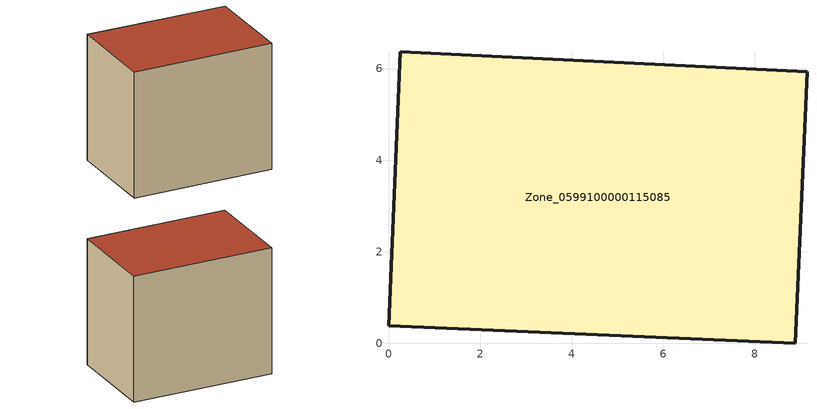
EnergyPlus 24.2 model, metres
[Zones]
Zone_0599100000115085
 floor ground (C_G): 0,0.38 0.26,6.37 9.14,5.93 8.88,0 z1.32
 wall outside (C_F): 0.26,6.37 0,0.38 8.88,0 9.14,5.93 0.26,6.37 z1.32:9.27
 roof outside (C_R): 8.88,0 9.14,5.93 0.26,6.37 0,0.38 z9.27
[BUILDING]
Pand.0599100000115085: North Axis=0; Terrain=City; Loads Convergence Tolerance Value=0.04; Temperature Convergence Tolerance Value=0.4; Solar Distribution=FullExterior; Maximum Number of Warmup Days=25; Minimum Number of Warmup Days=1
[Site:Location]
Rotterdam.The.Hague.AP_ZH_NLD Design_Conditions: Latitude=51.96; Longitude=4.45; Time Zone=1; Elevation=-4.5
[SITE:GROUNDTEMPERATURE:BUILDINGSURFACE]
18, 18, 18, 18, 18, 18, 18, 18, 18, 18, 18, 18
[MATERIAL] Thermal Absorptance=0.9; Solar Absorptance=0.7; Visible Absorptance=0.7
Name | Roughness | Thickness | Conductivity | Density | Specific Heat
G.TI.1965-1974 | MediumSmooth | 0.15 | 0.882353 | 540 | 1210
F.TI.1965-1974 | Rough | 0.3 | 0.697674 | 1920 | 840
R.TI.1965-1974 | MediumRough | 0.2 | 0.232558 | 1500 | 1000
[CONSTRUCTION]
C_G: G.TI.1965-1974
C_F: F.TI.1965-1974
C_R: R.TI.1965-1974
[ZONE]
Zone_0599100000115085: Type=1; Multiplier=1; Ceiling Height=Autocalculate; Volume=Autocalculate; Floor Area=autocalculate; Part of Total Floor Area=Yes
[ZONEINFILTRATION:DESIGNFLOWRATE]
Infil_Zone_0599100000115085: Zone or ZoneList or Space or SpaceList=Zone_0599100000115085; Schedule=AlwaysOn; Design Flow Rate Calculation Method=Flow/Area; Flow Rate per Floor Area=0.003; Constant Term Coefficient=1; Temperature Term Coefficient=0; Velocity Term Coefficient=0; Velocity Squared Term Coefficient=0
[HVACTEMPLATE:ZONE:IDEALLOADSAIRSYSTEM]
Zone_0599100000115085: Maximum Heating Supply Air Temperature=50; Minimum Cooling Supply Air Temperature=13; Maximum Heating Supply Air Humidity Ratio=0.0156; Minimum Cooling Supply Air Humidity Ratio=0.0077; Heating Limit=NoLimit; Cooling Limit=NoLimit; Dehumidification Control Type=ConstantSensibleHeatRatio; Cooling Sensible Heat Ratio=0.7; Dehumidification Setpoint=60; Humidification Control Type=None; Humidification Setpoint=30; Outdoor Air Method=None; Outdoor Air Flow Rate per Person=0.00944; Outdoor Air Flow Rate per Zone Floor Area=0; Outdoor Air Flow Rate per Zone=0; Demand Controlled Ventilation Type=None; Outdoor Air Economizer Type=NoEconomizer; Heat Recovery Type=None; Sensible Heat Recovery Effectiveness=0.7; Latent Heat Recovery Effectiveness=0.65
[ZONECONTROL:THERMOSTAT]
ThermostatControl_Zone_0599100000115085: Zone or ZoneList=Zone_0599100000115085; Control Type Schedule=DualSetpointControlType; Control 1=Thermostat_Zone_0599100000115085; Temperature Difference Between Cutout And Setpoint=0
[THERMOSTATSETPOINT:DUALSETPOINT]
Thermostat_Zone_0599100000115085: Heating Setpoint Temperature Schedule=HeatingSetpoint_Zone_0599100000115085; Cooling Setpoint Temperature Schedule=CoolingSetpoint_Zone_0599100000115085
[SCHEDULE:COMPACT]
HeatingSetpoint_Zone_0599100000115085: Through: 12/31, For: AllDays, Until: 24:00, 21
CoolingSetpoint_Zone_0599100000115085: Through: 12/31, For: AllDays, Until: 24:00, 24
DualSetpointControlType: Through: 12/31, For: AllDays, Until: 24:00, 4
AlwaysOn: Through: 12/31, For: AllDays, Until: 24:00, 1
